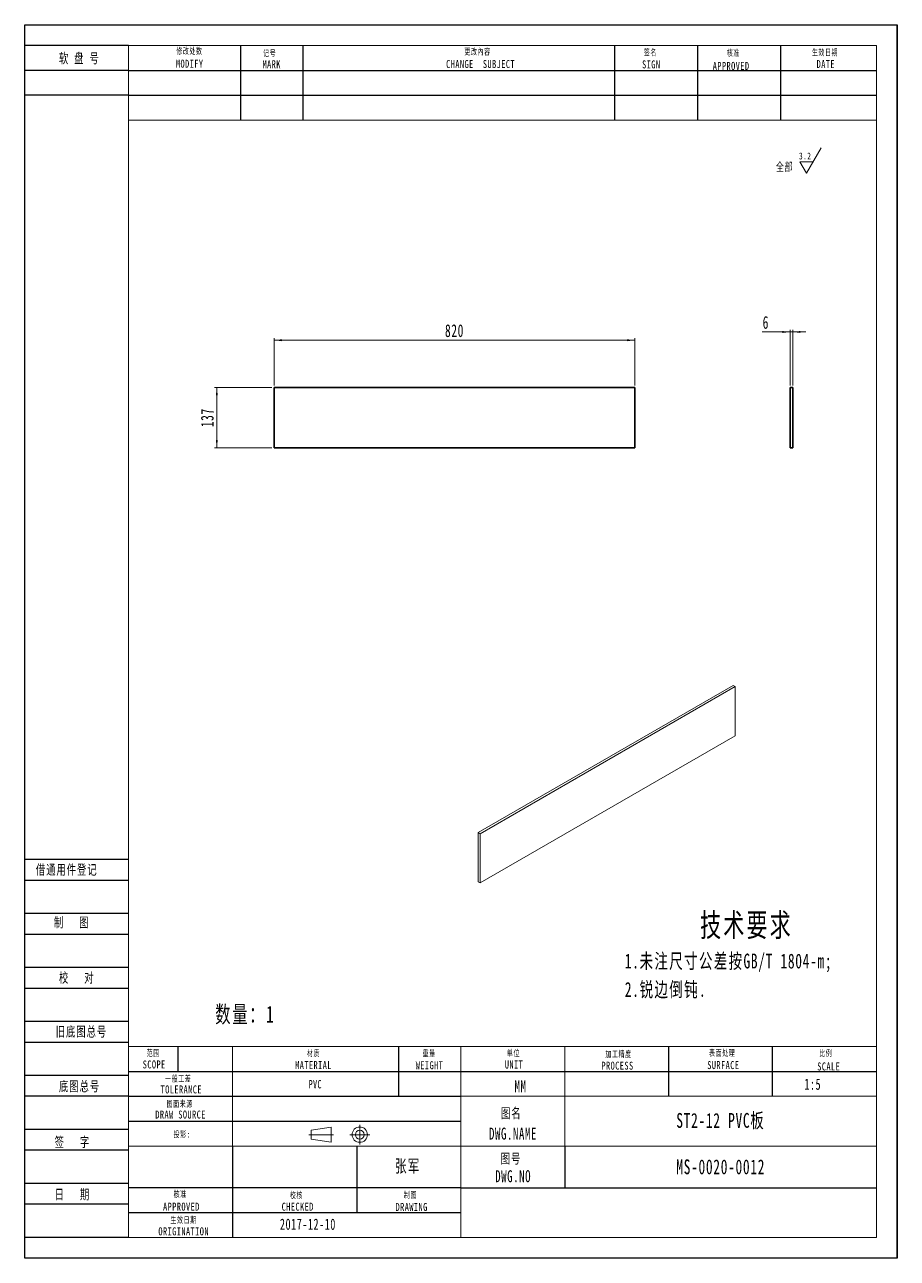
# Model space of a CAD drawing. Header units: millimetres. Extents: x 0 to 7581, y 0 to 561.
# Drawn here: x 3980 to 4377, y 0 to 561 of the extents above; entities that cross this region are included whole.
import ezdxf

# ---------------------------------------------------------------- set-up
doc = ezdxf.new("R2010")
doc.units = ezdxf.units.MM
doc.layers.get('0').update_dxf_attribs({"lineweight": 35})
for name, color, linetype, lineweight in [('ACAD0', 7, 'Continuous', 0), ('ACADA-定位3-标高', 171, 'Continuous', 0), ('ACADA-构件3-柱砼', 9, 'Continuous', 0), ('ACADA-构件8-屋面', 7, 'Continuous', 0), ('EB0', 7, 'Continuous', 35), ('尺寸线层', 3, 'Continuous', 18)]:
    doc.layers.add(name, color=color, linetype=linetype, lineweight=lineweight)
doc.styles.add('标准', font='', dxfattribs={"width": 0.667})
doc.styles.get('标准').set_extended_font_data('宋体')
doc.dimstyles.new('标准', dxfattribs={"dimtxt": 5.779688, "dimasz": 3.5, "dimexe": 1, "dimexo": 1, "dimgap": 1.209086, "dimtad": 1, "dimdsep": 46, "dimtxsty": '标准', "dimblk": '_CAXARROW', "dimcen": 0, "dimdle": 6, "dimazin": 2, "dimtfac": 0.707107, "dimtdec": 3, "dimtmove": 0, "dimatfit": 3, "dimfxl": 1, "dimfrac": 2, "dimtolj": 1, "dimlwd": 18, "dimarcsym": 0})

# ---------------------------------------------------------------- blocks, each defined once
blk = doc.blocks.new('*X19')
at = {"layer": '尺寸线层', "linetype": 'Continuous', "lineweight": 18}
for p, q in [((6.49, -1.41), (13.14, 10.09)), ((3.48, 3.82), (9.51, 3.82)), ((6.49, -1.41), (3.48, 3.82))]:
    blk.add_line(p, q, dxfattribs=at)
at = {"layer": '尺寸线层', "linetype": 'Continuous', "lineweight": 18, "line_spacing_factor": 1.15057, "style": '标准'}
for s, insert, char_height, width, attachment_point in [('\\T1.1;3.2', (8.68, 6.41), 3.116, 6.8178, 6), ('\\T1.1;全部', (-3.47, 1.27), 3.853, 17.1639, 5)]:
    blk.add_mtext(s, dxfattribs=dict(at, insert=insert, char_height=char_height, width=width, attachment_point=attachment_point))
blk = doc.blocks.new('*X195')
at = {"layer": '尺寸线层', "linetype": 'Continuous', "lineweight": 18}
for points in [[(121.63, 52.91), (118.13, 52.47), (118.13, 53.35)], [(122.83, 52.91), (126.33, 52.47), (126.33, 53.35)]]:
    blk.add_hatch(color=0, dxfattribs=at).paths.add_polyline_path(points, flags=0)
at = {"layer": '尺寸线层', "color": 0, "linetype": 'Continuous', "lineweight": 18}
for p, q in [((128.83, 52.91), (108.89, 52.91)), ((121.63, 28.59), (121.63, 53.91)), ((122.83, 28.59), (122.83, 53.91))]:
    blk.add_line(p, q, dxfattribs=at)
at = {"layer": '尺寸线层', "color": 0, "linetype": 'Continuous', "lineweight": 18, "insert": (110.57, 57.22), "char_height": 5.78, "width": 3.6623, "attachment_point": 5, "line_spacing_factor": 1.15057, "style": '标准'}
blk.add_mtext('\\T1.1;6', dxfattribs=at)
blk = doc.blocks.new('_CAXARROW')
blk.add_hatch(color=0).paths.add_polyline_path([(0, 0), (-1, 0.125), (-1, -0.125)], flags=0)
blk = doc.blocks.new('*X196')
at = {"layer": '尺寸线层', "linetype": 'Continuous', "lineweight": 18}
for points in [[(-139.11, 27.59), (-139.55, 24.09), (-138.68, 24.09)], [(-139.11, 0.19), (-139.55, 3.69), (-138.68, 3.69)]]:
    blk.add_hatch(color=0, dxfattribs=at).paths.add_polyline_path(points, flags=0)
at = {"layer": '尺寸线层', "color": 0, "linetype": 'Continuous', "lineweight": 18}
for p, q in [((-114.03, 27.59), (-140.11, 27.59)), ((-139.11, 0.19), (-139.11, 27.59)), ((-114.03, 0.19), (-140.11, 0.19))]:
    blk.add_line(p, q, dxfattribs=at)
at = {"layer": '尺寸线层', "color": 0, "linetype": 'Continuous', "lineweight": 18, "insert": (-143.42, 13.89), "char_height": 5.78, "width": 12.6767, "attachment_point": 5, "rotation": 90, "line_spacing_factor": 1.15057, "style": '标准'}
blk.add_mtext('\\T1.1;137', dxfattribs=at)
blk = doc.blocks.new('*X197')
at = {"layer": '尺寸线层', "linetype": 'Continuous', "lineweight": 18}
for points in [[(-113.03, 49.15), (-109.53, 49.59), (-109.53, 48.71)], [(50.97, 49.15), (47.47, 49.59), (47.47, 48.71)]]:
    blk.add_hatch(color=0, dxfattribs=at).paths.add_polyline_path(points, flags=0)
at = {"layer": '尺寸线层', "color": 0, "linetype": 'Continuous', "lineweight": 18}
for p, q in [((-113.03, 28.59), (-113.03, 50.15)), ((-113.03, 49.15), (50.97, 49.15)), ((50.97, 28.59), (50.97, 50.15))]:
    blk.add_line(p, q, dxfattribs=at)
at = {"layer": '尺寸线层', "color": 0, "linetype": 'Continuous', "lineweight": 18, "insert": (-31.03, 53.46), "char_height": 5.78, "width": 12.7409, "attachment_point": 5, "line_spacing_factor": 1.15057, "style": '标准'}
blk.add_mtext('\\T1.1;820', dxfattribs=at)
blk = doc.blocks.new('*X194')
at = {"layer": 'EB0'}
for p, q in [((50.974, 27.592), (-113.026, 27.592)), ((-113.026, 27.592), (-113.026, 0.192)), ((50.974, 0.192), (50.974, 27.592)), ((121.627, 27.592), (121.627, 0.192)), ((122.827, 27.592), (121.627, 27.592)), ((122.827, 27.592), (122.827, 0.192)), ((-113.026, 0.192), (50.974, 0.192)), ((122.827, 0.192), (121.627, 0.192))]:
    blk.add_line(p, q, dxfattribs=at)
at = {"layer": '尺寸线层'}
for base, p1, p2, text, picture, middle in [((50.974, 49.149), (-113.026, 27.592), (50.974, 27.592), '820', '*X197', (-31.026, 49.149)), ((121.627, 52.909), (122.827, 27.592), (121.627, 27.592), '6', '*X195', (110.565, 52.909))]:
    dim = blk.add_linear_dim(base=base, p1=p1, p2=p2, text=text, dimstyle='标准', override={"dimsah": 1, "dimtfill": 1}, dxfattribs=at)
    dim.commit()
    dim.dimension.update_dxf_attribs({"geometry": picture, "text_midpoint": middle})
dim = blk.add_linear_dim(base=(-139.113, 27.592), p1=(-113.026, 0.192), p2=(-113.026, 27.592), angle=90, text='137', dimstyle='标准', override={"dimsah": 1, "dimtfill": 1}, dxfattribs=at)
dim.commit()
dim.dimension.update_dxf_attribs({"geometry": '*X196', "text_midpoint": (-139.113, 13.892)})

msp = doc.modelspace()

# ---------------------------------------------------------------- linework, layer by layer
at = {"layer": 'ACAD0', "linetype": 'Continuous', "lineweight": 0}
for p, q in [((4027.562, 551.825), (4367.728, 551.825)), ((4027.562, 9.449), (4027.562, 551.825)), ((4367.728, 551.825), (4367.728, 9.449)), ((4027.562, 517.809), (4367.728, 517.809)), ((4027.562, 96.38), (4367.728, 96.38)), ((4074.807, 51.025), (4074.807, 96.38)), ((4178.747, 9.449), (4178.747, 96.38)), ((4225.992, 51.025), (4225.992, 96.38)), ((4178.747, 73.703), (4367.728, 73.703)), ((4027.562, 51.025), (4367.728, 51.025)), ((4027.562, 9.449), (4367.728, 9.449))]:
    msp.add_line(p, q, dxfattribs=at)
at = {"layer": 'ACAD0', "color": 7, "linetype": 'Continuous', "lineweight": 15}
for p, q in [((4302.547, 260.631), (4186.581, 193.686)), ((4303.395, 260.141), (4187.43, 193.196)), ((4303.395, 260.141), (4302.547, 260.631)), ((4303.395, 237.768), (4303.395, 260.141)), ((4187.43, 170.822), (4303.395, 237.768)), ((4187.43, 193.196), (4186.581, 193.686)), ((4186.581, 193.686), (4186.581, 171.312)), ((4187.43, 193.196), (4187.43, 170.822)), ((4187.43, 170.822), (4186.581, 171.312))]:
    msp.add_line(p, q, dxfattribs=at)
at = {"layer": 'ACADA-构件3-柱砼', "linetype": 'ByBlock', "lineweight": -2, "ltscale": 0.2}
for p, q in [((3980.317, 561.274), (4377.177, 561.274)), ((3980.317, 0), (3980.317, 561.274)), ((4377.177, 561.274), (4377.177, 0)), ((4377.177, 0), (4377.177, 561.274)), ((4027.562, 551.825), (3980.317, 551.825)), ((4078.587, 517.809), (4078.587, 551.825)), ((4106.934, 517.809), (4106.934, 551.825)), ((4248.67, 517.809), (4248.67, 551.825)), ((4286.466, 517.809), (4286.466, 551.825)), ((4324.263, 517.809), (4324.263, 551.825)), ((4027.562, 540.486), (3980.317, 540.486)), ((4027.562, 540.486), (4367.728, 540.486)), ((4027.562, 529.148), (3980.317, 529.148)), ((4027.562, 529.148), (4367.728, 529.148)), ((4027.562, 181.422), (3980.317, 181.422)), ((4027.562, 171.973), (3980.317, 171.973)), ((4027.562, 156.854), (3980.317, 156.854)), ((4027.562, 147.405), (3980.317, 147.405)), ((4027.562, 132.287), (3980.317, 132.287)), ((4027.562, 122.838), (3980.317, 122.838)), ((4027.562, 107.719), (3980.317, 107.719)), ((4027.562, 98.27), (3980.317, 98.27)), ((4049.978, 96.401), (4049.978, 85.042)), ((4150.4, 73.703), (4150.4, 96.38)), ((4273.238, 73.703), (4273.238, 96.38)), ((4320.483, 73.703), (4320.483, 96.38)), ((4027.562, 85.042), (4367.728, 85.042)), ((4027.562, 83.152), (3980.317, 83.152)), ((4027.562, 73.703), (3980.317, 73.703)), ((4027.562, 73.703), (4178.747, 73.703)), ((4027.562, 62.364), (4178.747, 62.364)), ((4027.562, 58.584), (3980.317, 58.584)), ((4074.807, 51.025), (4074.807, 9.449)), ((4131.502, 20.788), (4131.502, 51.025)), ((4225.992, 51.025), (4225.992, 32.127)), ((4027.562, 49.135), (3980.317, 49.135)), ((4027.562, 34.017), (3980.317, 34.017)), ((4178.747, 32.127), (4027.562, 32.127)), ((4178.747, 32.127), (4367.728, 32.127)), ((4027.562, 24.568), (3980.317, 24.568)), ((4027.562, 20.788), (4178.747, 20.788)), ((4027.562, 9.449), (3980.317, 9.449)), ((4377.177, 0), (3980.317, 0))]:
    msp.add_line(p, q, dxfattribs=at)
at = {"layer": 'ACADA-构件8-屋面', "linetype": 'Continuous', "lineweight": 18}
for p, q in [((4109.524, 56.261), (4120.752, 56.261)), ((4110.586, 58.243), (4119.69, 59.748)), ((4110.586, 58.243), (4110.586, 54.28)), ((4119.69, 59.748), (4119.69, 52.775)), ((4128.144, 56.261), (4137.241, 56.261)), ((4132.692, 51.713), (4132.692, 60.81)), ((4110.586, 54.28), (4119.69, 52.775))]:
    msp.add_line(p, q, dxfattribs=at)
for radius in [3.487, 1.981]:
    msp.add_circle((4132.692, 56.261), radius, dxfattribs=at)

# ---------------------------------------------------------------- block references
at = {"layer": 'ACAD0'}
msp.add_blockref('*X19', (4329.389, 495.092), dxfattribs=at)
at = {"layer": 'EB0'}
msp.add_blockref('*X194', (4206.807, 368.555), dxfattribs=at)

# ---------------------------------------------------------------- texts
at = {"layer": 'ACADA-定位3-标高', "linetype": 'Continuous', "lineweight": 18, "line_spacing_factor": 1.15057, "style": '标准'}
for s, insert, char_height, width, attachment_point in [('\\T1.1;数量：1', (4066.942, 106.331), 7.7146, 38.95265, 7), ('\\T1.1;1:5', (4334.902, 76.59), 5.0967, 11.1504, 7), ('\\T1.1;ST2-12 PVC板', (4296.86, 62.364), 6.74297, 141.73595, 5), ('\\T1.1;MS-0020-0012', (4296.86, 41.576), 6.74297, 141.73595, 5), ('\\T1.1;2017-12-10', (4096.396, 12.895), 5.09884, 39.173, 7)]:
    msp.add_mtext(s, dxfattribs=dict(at, insert=insert, char_height=char_height, width=width, attachment_point=attachment_point))
at = {"layer": 'ACADA-构件8-屋面', "linetype": 'Continuous', "lineweight": 18, "line_spacing_factor": 1.15057, "style": '标准'}
for s, insert, char_height, width, attachment_point in [('\\T1.1;修改处数', (4055.243, 549.114), 2.9127, 20.72747, 5), ('\\T1.1;记号', (4091.72, 548.116), 2.9127, 14.51074, 5), ('\\T1.1;更改內容', (4186.29, 548.856), 2.9127, 39.39579, 5), ('\\T1.1;签名', (4264.886, 548.521), 2.9127, 14.51074, 5), ('\\T1.1;核准', (4302.614, 548.266), 2.9127, 18.65925, 5), ('\\T1.1;生效日期', (4344.293, 548.518), 2.9127, 16.57895, 5), ('\\T1.1;软 盘 号', (3995.9, 548.285), 4.55105, 24.99156, 1), ('\\T1.1;MODIFY', (4055.346, 543.49), 3.64084, 16.59104, 5), ('\\T1.1;MARK', (4092.629, 543.267), 3.6408, 12.44253, 5), ('\\T1.1;CHANGE  SUBJECT', (4187.645, 543.344), 3.64084, 35.25937, 5), ('\\T1.1;SIGN', (4265.271, 543.177), 3.6408, 12.44253, 5), ('\\T1.1;DATE', (4344.66, 543.344), 3.6408, 12.44253, 5), ('\\T1.1;APPROVED', (4301.58, 542.467), 3.64084, 16.59104, 5), ('\\T1.1;借通用件登记', (3985.413, 179.11), 4.55105, 42.94074, 1), ('\\T1.1;制   图', (3993.608, 155.128), 4.55105, 24.99156, 1), ('\\T1.1;校   对', (3995.9, 129.942), 4.55105, 24.99156, 1), ('\\T1.1;旧底图总号', (3994.435, 105.419), 4.55105, 71.28793, 1), ('\\T1.1;SCOPE', (4039.213, 88.179), 3.64084, 10.49631, 5), ('\\T1.1;范围', (4038.819, 93.271), 2.9127, 9.1903, 5), ('\\T1.1;材质', (4111.661, 93.143), 2.9127, 15.00191, 5), ('\\T1.1;重量', (4164.241, 93.156), 2.9127, 16.93912, 5), ('\\T1.1;UNIT', (4202.847, 88.156), 3.6408, 11.00889, 5), ('\\T1.1;单位', (4202.625, 93.24), 2.9127, 13.06471, 5), ('\\T1.1;加工精度', (4250.392, 92.758), 2.9127, 18.38439, 5), ('\\T1.1;表面处理', (4297.528, 93.309), 2.9127, 18.38439, 5), ('\\T1.1;比例', (4344.629, 93.184), 2.9127, 16.69126, 5), ('\\T1.1;MATERIAL', (4111.669, 87.895), 3.64084, 15.39209, 5), ('\\T1.1;WEIGHT', (4164.417, 87.823), 3.64084, 15.29033, 5), ('\\T1.1;PROCESS', (4249.912, 87.631), 3.64084, 14.67599, 5), ('\\T1.1;SURFACE', (4298.04, 87.889), 3.64084, 14.57424, 5), ('\\T1.1;SCALE', (4345.973, 87.266), 3.64084, 15.13391, 5), ('\\T1.1;底图总号', (3995.9, 80.562), 4.5511, 24.99156, 1), ('\\T1.1;TOLERANCE', (4051.525, 76.814), 3.64084, 18.44864, 5), ('\\T1.1;一般工差', (4050.139, 81.591), 2.9127, 20.32159, 5), ('\\T1.1;   MM', (4201.733, 78.184), 5.46126, 22.34339, 5), ('\\T1.1;图面来源', (4050.83, 70.151), 2.9127, 24.196, 5), ('\\T1.1;图名', (4201.601, 65.83), 4.5511, 13.78546, 5), ('\\T1.1;投影:', (4051.89, 56.283), 2.9127, 108.913, 5), ('\\T1.1;签   字', (3993.919, 55.194), 4.55105, 24.99156, 1), ('\\T1.1;张军', (4154.531, 41.665), 5.772, 75.59251, 5), ('\\T1.1;图号', (4201.469, 45.122), 4.5511, 22.50287, 5), ('\\T1.1;日   期', (3993.919, 31.382), 4.55105, 24.99156, 1), ('\\T1.1;核准', (4051.048, 29.074), 2.9127, 16.93912, 5), ('\\T1.1;校核', (4103.898, 28.576), 2.9127, 15.00191, 5), ('\\T1.1;制图', (4155.772, 28.702), 2.9127, 18.87632, 5), ('\\T1.1;APPROVED', (4051.588, 23.463), 3.64084, 17.02023, 5), ('\\T1.1;CHECKED', (4104.485, 23.463), 3.64084, 14.67599, 5), ('\\T1.1;DRAWING', (4156.285, 23.338), 3.64084, 14.1672, 5), ('\\T1.1;生效日期', (4052.582, 17.29), 2.9127, 24.196, 5), ('\\T1.1;ORIGINATION', (4052.618, 12.239), 3.64084, 20.5743, 5)]:
    msp.add_mtext(s, dxfattribs=dict(at, insert=insert, char_height=char_height, width=width, attachment_point=attachment_point))
at = {"layer": '尺寸线层', "linetype": 'Continuous', "lineweight": 18, "line_spacing_factor": 1.15057, "style": '标准'}
for s, insert, char_height, width, attachment_point in [('\\T1.1;技术要求', (4287.468, 156.922), 10.5373, 72.72313, 1), ('\\T1.1;1.未注尺寸公差按GB/T 1804-m;\\P2.锐边倒钝.', (4253.238, 138.634), 6.74297, 128.95196, 1), ('\\T1.1;PVC', (4112.464, 79.192), 3.8483, 40.53202, 5), ('\\T1.1;DRAW SOURCE', (4051.201, 65.389), 3.64084, 47.21285, 5), ('\\T1.1;DWG.NAME', (4202.37, 56.694), 5.46126, 47.24532, 5), ('\\T1.1;DWG.NO', (4202.468, 37.33), 5.46126, 47.44838, 5)]:
    msp.add_mtext(s, dxfattribs=dict(at, insert=insert, char_height=char_height, width=width, attachment_point=attachment_point))

doc.saveas('drawing.dxf')
